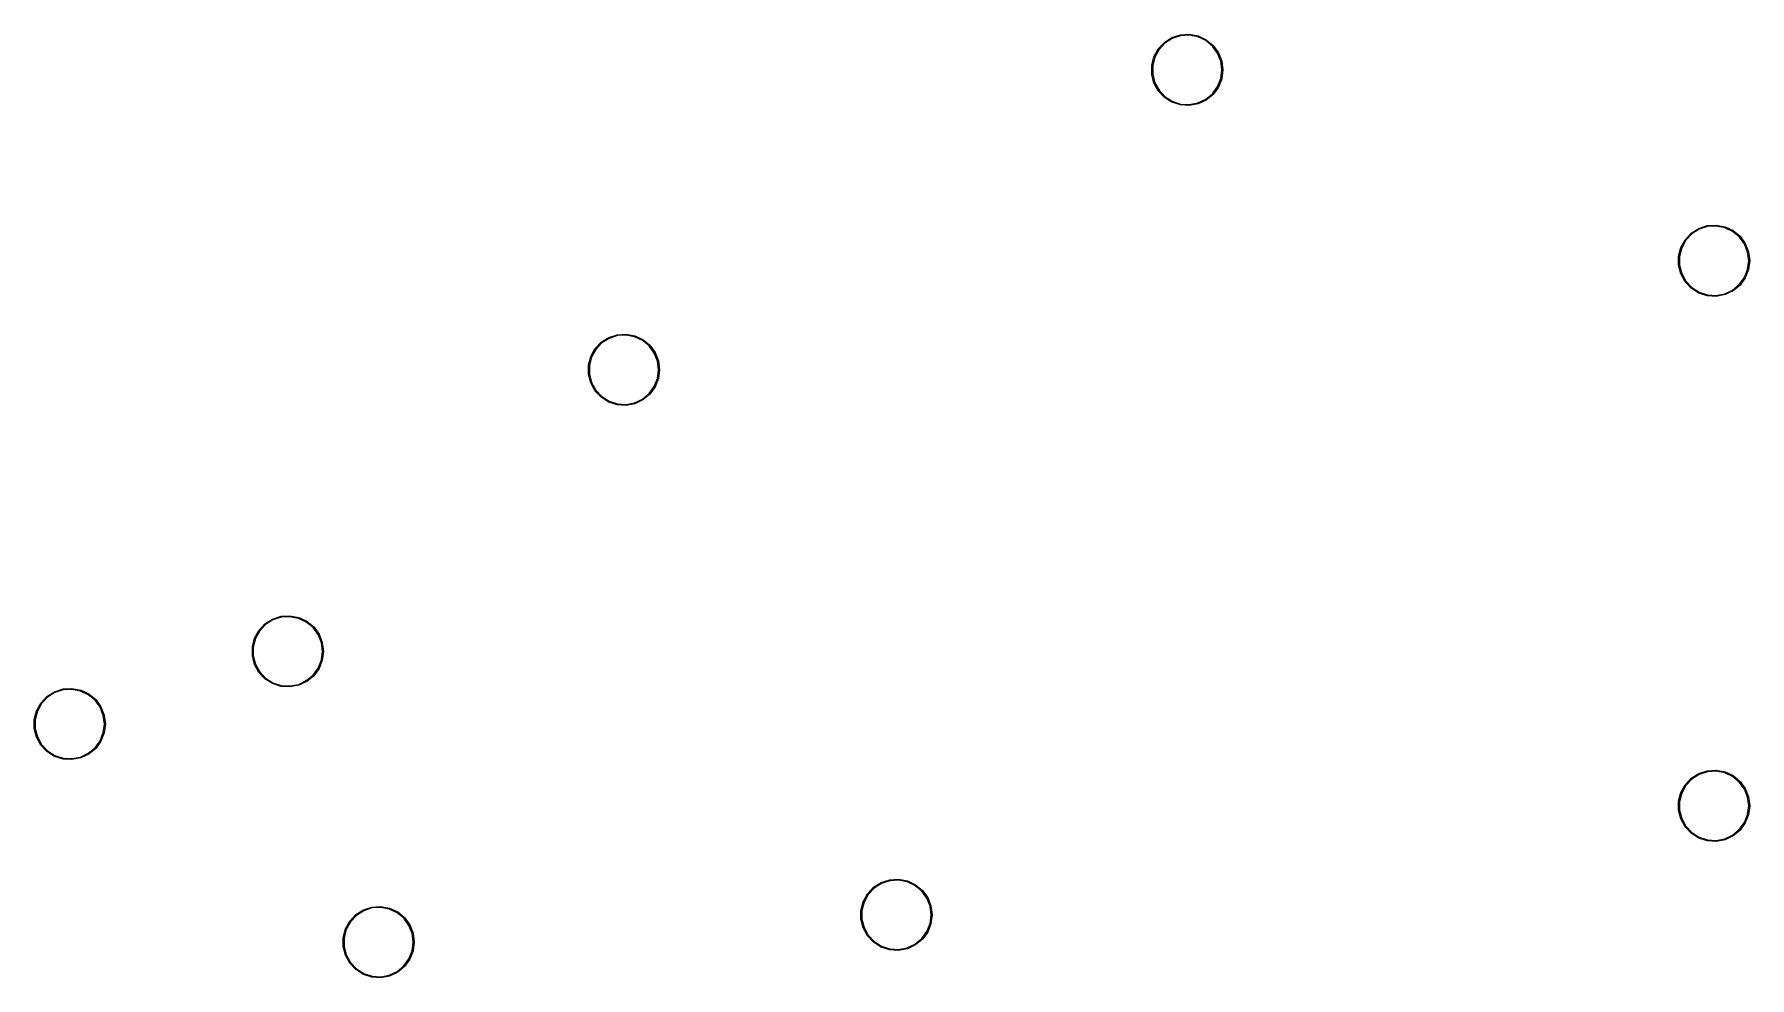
# Model space of a CAD drawing. Extents: x 83 to 203, y -128 to -62.
import ezdxf

# ---------------------------------------------------------------- set-up
doc = ezdxf.new("R2010")
doc.units = 0
doc.header["$MEASUREMENT"] = 0
doc.layers.add('BLACK', color=7, linetype='CONTINUOUS')

msp = doc.modelspace()

# ---------------------------------------------------------------- linework, layer by layer
at = {"layer": 'BLACK', "linetype": 'CONTINUOUS'}
for p, q in [((162.133, -62.5125), (162.727, -62.3192)), ((162.727, -62.3192), (163.352, -62.2799)), ((163.347, -62.3498), (162.741, -62.388)), ((163.944, -62.4637), (163.347, -62.3498)), ((163.352, -62.2799), (163.966, -62.3971)), ((160.875, -63.8515), (161.177, -63.3035)), ((161.233, -63.3446), (160.94, -63.8773)), ((161.177, -63.3035), (161.605, -62.8476)), ((161.649, -62.9015), (161.233, -63.3446)), ((161.605, -62.8476), (162.133, -62.5125)), ((162.162, -62.5758), (161.649, -62.9015)), ((162.741, -62.388), (162.162, -62.5758)), ((164.494, -62.7225), (163.944, -62.4637)), ((163.966, -62.3971), (164.532, -62.6634)), ((164.963, -63.11), (164.494, -62.7225)), ((164.532, -62.6634), (165.014, -63.0621)), ((165.32, -63.6017), (164.963, -63.11)), ((165.014, -63.0621), (165.381, -63.568)), ((160.72, -64.4573), (160.875, -63.8515)), ((160.72, -65.0827), (160.72, -64.4573)), ((160.94, -63.8773), (160.789, -64.4661)), ((160.789, -64.4661), (160.789, -65.0739)), ((165.544, -64.1669), (165.32, -63.6017)), ((165.381, -63.568), (165.612, -64.1495)), ((165.62, -64.77), (165.544, -64.1669)), ((165.612, -64.1495), (165.69, -64.77)), ((160.875, -65.6885), (160.72, -65.0827)), ((160.789, -65.0739), (160.94, -65.6627)), ((161.177, -66.2365), (160.875, -65.6885)), ((160.94, -65.6627), (161.233, -66.1954)), ((164.963, -66.43), (165.32, -65.9383)), ((165.32, -65.9383), (165.544, -65.3731)), ((165.612, -65.3905), (165.381, -65.972)), ((165.544, -65.3731), (165.62, -64.77)), ((165.69, -64.77), (165.612, -65.3905)), ((161.605, -66.6924), (161.177, -66.2365)), ((161.233, -66.1954), (161.649, -66.6385)), ((162.133, -67.0275), (161.605, -66.6924)), ((161.649, -66.6385), (162.162, -66.9642)), ((162.727, -67.2208), (162.133, -67.0275)), ((162.162, -66.9642), (162.741, -67.152)), ((163.347, -67.1902), (163.944, -67.0763)), ((163.966, -67.1429), (163.352, -67.2601)), ((163.944, -67.0763), (164.494, -66.8175)), ((164.532, -66.8766), (163.966, -67.1429)), ((164.494, -66.8175), (164.963, -66.43)), ((165.014, -66.4779), (164.532, -66.8766)), ((165.381, -65.972), (165.014, -66.4779)), ((163.352, -67.2601), (162.727, -67.2208)), ((162.741, -67.152), (163.347, -67.1902)), ((197.705, -77.1865), (198.007, -76.6385)), ((198.063, -76.6796), (197.77, -77.2123)), ((198.007, -76.6385), (198.435, -76.1826)), ((198.479, -76.2365), (198.063, -76.6796)), ((198.435, -76.1826), (198.963, -75.8475)), ((198.992, -75.9108), (198.479, -76.2365)), ((198.963, -75.8475), (199.557, -75.6542)), ((199.571, -75.723), (198.992, -75.9108)), ((199.557, -75.6542), (200.182, -75.6149)), ((200.177, -75.6848), (199.571, -75.723)), ((200.774, -75.7987), (200.177, -75.6848)), ((200.182, -75.6149), (200.796, -75.7321)), ((201.324, -76.0575), (200.774, -75.7987)), ((200.796, -75.7321), (201.362, -75.9984)), ((201.793, -76.445), (201.324, -76.0575)), ((201.362, -75.9984), (201.844, -76.3971)), ((202.15, -76.9367), (201.793, -76.445)), ((201.844, -76.3971), (202.211, -76.903)), ((197.55, -77.7923), (197.705, -77.1865)), ((197.55, -78.4177), (197.55, -77.7923)), ((197.77, -77.2123), (197.619, -77.8011)), ((197.619, -77.8011), (197.619, -78.4089)), ((202.374, -77.5019), (202.15, -76.9367)), ((202.211, -76.903), (202.442, -77.4845)), ((202.45, -78.105), (202.374, -77.5019)), ((202.442, -77.4845), (202.52, -78.105)), ((197.705, -79.0235), (197.55, -78.4177)), ((197.619, -78.4089), (197.77, -78.9977)), ((198.007, -79.5715), (197.705, -79.0235)), ((197.77, -78.9977), (198.063, -79.5304)), ((202.15, -79.2733), (202.374, -78.7081)), ((202.442, -78.7255), (202.211, -79.307)), ((202.374, -78.7081), (202.45, -78.105)), ((202.52, -78.105), (202.442, -78.7255)), ((198.435, -80.0274), (198.007, -79.5715)), ((198.063, -79.5304), (198.479, -79.9735)), ((198.963, -80.3625), (198.435, -80.0274)), ((198.479, -79.9735), (198.992, -80.2992)), ((198.992, -80.2992), (199.571, -80.487)), ((200.774, -80.4113), (201.324, -80.1525)), ((201.362, -80.2116), (200.796, -80.4779)), ((201.324, -80.1525), (201.793, -79.765)), ((201.844, -79.8129), (201.362, -80.2116)), ((201.793, -79.765), (202.15, -79.2733)), ((202.211, -79.307), (201.844, -79.8129)), ((199.557, -80.5558), (198.963, -80.3625)), ((200.182, -80.5951), (199.557, -80.5558)), ((199.571, -80.487), (200.177, -80.5252)), ((200.177, -80.5252), (200.774, -80.4113)), ((200.796, -80.4779), (200.182, -80.5951)), ((121.807, -84.2585), (122.235, -83.8026)), ((122.279, -83.8565), (121.863, -84.2996)), ((122.235, -83.8026), (122.763, -83.4675)), ((122.792, -83.5308), (122.279, -83.8565)), ((122.763, -83.4675), (123.357, -83.2742)), ((123.371, -83.343), (122.792, -83.5308)), ((123.357, -83.2742), (123.982, -83.2349)), ((123.977, -83.3048), (123.371, -83.343)), ((124.574, -83.4187), (123.977, -83.3048)), ((123.982, -83.2349), (124.596, -83.3521)), ((125.124, -83.6775), (124.574, -83.4187)), ((124.596, -83.3521), (125.162, -83.6184)), ((125.593, -84.065), (125.124, -83.6775)), ((125.162, -83.6184), (125.644, -84.0171)), ((121.35, -85.4123), (121.505, -84.8065)), ((121.57, -84.8323), (121.419, -85.4211)), ((121.505, -84.8065), (121.807, -84.2585)), ((121.863, -84.2996), (121.57, -84.8323)), ((125.95, -84.5567), (125.593, -84.065)), ((125.644, -84.0171), (126.011, -84.523)), ((126.174, -85.1219), (125.95, -84.5567)), ((126.011, -84.523), (126.242, -85.1045)), ((126.25, -85.725), (126.174, -85.1219)), ((126.242, -85.1045), (126.32, -85.725)), ((121.35, -86.0377), (121.35, -85.4123)), ((121.505, -86.6435), (121.35, -86.0377)), ((121.419, -85.4211), (121.419, -86.0289)), ((121.419, -86.0289), (121.57, -86.6177)), ((125.95, -86.8933), (126.174, -86.3281)), ((126.174, -86.3281), (126.25, -85.725)), ((126.32, -85.725), (126.242, -86.3455)), ((121.807, -87.1915), (121.505, -86.6435)), ((121.57, -86.6177), (121.863, -87.1504)), ((122.235, -87.6474), (121.807, -87.1915)), ((121.863, -87.1504), (122.279, -87.5935)), ((125.124, -87.7725), (125.593, -87.385)), ((125.644, -87.4329), (125.162, -87.8316)), ((125.593, -87.385), (125.95, -86.8933)), ((126.011, -86.927), (125.644, -87.4329)), ((126.242, -86.3455), (126.011, -86.927)), ((122.763, -87.9825), (122.235, -87.6474)), ((122.279, -87.5935), (122.792, -87.9192)), ((123.357, -88.1758), (122.763, -87.9825)), ((122.792, -87.9192), (123.371, -88.107)), ((123.982, -88.2151), (123.357, -88.1758)), ((123.371, -88.107), (123.977, -88.1452)), ((123.977, -88.1452), (124.574, -88.0313)), ((124.596, -88.0979), (123.982, -88.2151)), ((124.574, -88.0313), (125.124, -87.7725)), ((125.162, -87.8316), (124.596, -88.0979)), ((99.2677, -103.152), (99.8625, -102.959)), ((99.8756, -103.028), (99.2975, -103.216)), ((99.8625, -102.959), (100.487, -102.92)), ((100.482, -102.99), (99.8756, -103.028)), ((101.079, -103.104), (100.482, -102.99)), ((100.487, -102.92), (101.101, -103.037)), ((101.629, -103.363), (101.079, -103.104)), ((101.101, -103.037), (101.667, -103.303)), ((98.0102, -104.492), (98.3115, -103.943)), ((98.3681, -103.985), (98.0753, -104.517)), ((98.3115, -103.943), (98.7396, -103.488)), ((98.7842, -103.542), (98.3681, -103.985)), ((98.7396, -103.488), (99.2677, -103.152)), ((99.2975, -103.216), (98.7842, -103.542)), ((102.098, -103.75), (101.629, -103.363)), ((101.667, -103.303), (102.149, -103.702)), ((102.455, -104.242), (102.098, -103.75)), ((102.149, -103.702), (102.516, -104.208)), ((102.679, -104.807), (102.455, -104.242)), ((102.516, -104.208), (102.747, -104.79)), ((97.8547, -105.097), (98.0102, -104.492)), ((97.8547, -105.723), (97.8547, -105.097)), ((98.0753, -104.517), (97.9241, -105.106)), ((97.9241, -105.106), (97.9241, -105.714)), ((102.755, -105.41), (102.679, -104.807)), ((102.679, -106.013), (102.755, -105.41)), ((102.747, -104.79), (102.825, -105.41)), ((102.825, -105.41), (102.747, -106.03)), ((98.0102, -106.328), (97.8547, -105.723)), ((97.9241, -105.714), (98.0753, -106.303)), ((98.3115, -106.877), (98.0102, -106.328)), ((98.0753, -106.303), (98.3681, -106.835)), ((102.098, -107.07), (102.455, -106.578)), ((102.516, -106.612), (102.149, -107.118)), ((102.455, -106.578), (102.679, -106.013)), ((102.747, -106.03), (102.516, -106.612)), ((98.7396, -107.332), (98.3115, -106.877)), ((98.3681, -106.835), (98.7842, -107.278)), ((99.2677, -107.668), (98.7396, -107.332)), ((98.7842, -107.278), (99.2975, -107.604)), ((99.8625, -107.861), (99.2677, -107.668)), ((99.2975, -107.604), (99.8756, -107.792)), ((100.487, -107.9), (99.8625, -107.861)), ((99.8756, -107.792), (100.482, -107.83)), ((100.482, -107.83), (101.079, -107.716)), ((101.101, -107.783), (100.487, -107.9)), ((101.079, -107.716), (101.629, -107.457)), ((101.667, -107.517), (101.101, -107.783)), ((101.629, -107.457), (102.098, -107.07)), ((102.149, -107.118), (101.667, -107.517)), ((82.7702, -109.572), (83.0715, -109.023)), ((83.1281, -109.065), (82.8353, -109.597)), ((83.0715, -109.023), (83.4996, -108.568)), ((83.5442, -108.622), (83.1281, -109.065)), ((83.4996, -108.568), (84.0277, -108.232)), ((84.0575, -108.296), (83.5442, -108.622)), ((84.0277, -108.232), (84.6225, -108.039)), ((84.6356, -108.108), (84.0575, -108.296)), ((84.6225, -108.039), (85.2467, -108)), ((85.2423, -108.07), (84.6356, -108.108)), ((85.8394, -108.184), (85.2423, -108.07)), ((85.2467, -108), (85.861, -108.117)), ((86.3894, -108.443), (85.8394, -108.184)), ((85.861, -108.117), (86.4269, -108.383)), ((86.8577, -108.83), (86.3894, -108.443)), ((86.4269, -108.383), (86.9088, -108.782)), ((87.215, -109.322), (86.8577, -108.83)), ((86.9088, -108.782), (87.2764, -109.288)), ((82.6147, -110.177), (82.7702, -109.572)), ((82.6147, -110.803), (82.6147, -110.177)), ((82.8353, -109.597), (82.6841, -110.186)), ((82.6841, -110.186), (82.6841, -110.794)), ((87.4388, -109.887), (87.215, -109.322)), ((87.2764, -109.288), (87.5066, -109.87)), ((87.515, -110.49), (87.4388, -109.887)), ((87.5066, -109.87), (87.585, -110.49)), ((82.7702, -111.408), (82.6147, -110.803)), ((82.6841, -110.794), (82.8353, -111.383)), ((83.0715, -111.957), (82.7702, -111.408)), ((82.8353, -111.383), (83.1281, -111.915)), ((87.215, -111.658), (87.4388, -111.093)), ((87.5066, -111.11), (87.2764, -111.692)), ((87.4388, -111.093), (87.515, -110.49)), ((87.585, -110.49), (87.5066, -111.11)), ((83.4996, -112.412), (83.0715, -111.957)), ((83.1281, -111.915), (83.5442, -112.358)), ((84.0277, -112.748), (83.4996, -112.412)), ((83.5442, -112.358), (84.0575, -112.684)), ((84.0575, -112.684), (84.6356, -112.872)), ((85.8394, -112.796), (86.3894, -112.537)), ((86.4269, -112.597), (85.861, -112.863)), ((86.3894, -112.537), (86.8577, -112.15)), ((86.9088, -112.198), (86.4269, -112.597)), ((86.8577, -112.15), (87.215, -111.658)), ((87.2764, -111.692), (86.9088, -112.198)), ((84.6225, -112.941), (84.0277, -112.748)), ((85.2467, -112.98), (84.6225, -112.941)), ((84.6356, -112.872), (85.2423, -112.91)), ((85.2423, -112.91), (85.8394, -112.796)), ((85.861, -112.863), (85.2467, -112.98)), ((198.963, -113.947), (199.557, -113.754)), ((199.571, -113.823), (198.992, -114.011)), ((199.557, -113.754), (200.182, -113.715)), ((200.177, -113.785), (199.571, -113.823)), ((200.774, -113.899), (200.177, -113.785)), ((200.182, -113.715), (200.796, -113.832)), ((201.324, -114.158), (200.774, -113.899)), ((200.796, -113.832), (201.362, -114.098)), ((197.705, -115.287), (198.007, -114.738)), ((198.063, -114.78), (197.77, -115.312)), ((198.007, -114.738), (198.435, -114.283)), ((198.479, -114.337), (198.063, -114.78)), ((198.435, -114.283), (198.963, -113.947)), ((198.992, -114.011), (198.479, -114.337)), ((201.793, -114.545), (201.324, -114.158)), ((201.362, -114.098), (201.844, -114.497)), ((202.15, -115.037), (201.793, -114.545)), ((201.844, -114.497), (202.211, -115.003)), ((202.374, -115.602), (202.15, -115.037)), ((202.211, -115.003), (202.442, -115.585)), ((197.55, -115.892), (197.705, -115.287)), ((197.55, -116.518), (197.55, -115.892)), ((197.77, -115.312), (197.619, -115.901)), ((197.619, -115.901), (197.619, -116.509)), ((202.45, -116.205), (202.374, -115.602)), ((202.374, -116.808), (202.45, -116.205)), ((202.442, -115.585), (202.52, -116.205)), ((202.52, -116.205), (202.442, -116.825)), ((197.705, -117.123), (197.55, -116.518)), ((197.619, -116.509), (197.77, -117.098)), ((198.007, -117.672), (197.705, -117.123)), ((197.77, -117.098), (198.063, -117.63)), ((201.793, -117.865), (202.15, -117.373)), ((202.211, -117.407), (201.844, -117.913)), ((202.15, -117.373), (202.374, -116.808)), ((202.442, -116.825), (202.211, -117.407)), ((198.435, -118.127), (198.007, -117.672)), ((198.063, -117.63), (198.479, -118.073)), ((198.963, -118.463), (198.435, -118.127)), ((198.479, -118.073), (198.992, -118.399)), ((199.557, -118.656), (198.963, -118.463)), ((198.992, -118.399), (199.571, -118.587)), ((200.182, -118.695), (199.557, -118.656)), ((199.571, -118.587), (200.177, -118.625)), ((200.177, -118.625), (200.774, -118.511)), ((200.796, -118.578), (200.182, -118.695)), ((200.774, -118.511), (201.324, -118.252)), ((201.362, -118.312), (200.796, -118.578)), ((201.324, -118.252), (201.793, -117.865)), ((201.844, -117.913), (201.362, -118.312)), ((140.857, -122.358), (141.285, -121.903)), ((141.329, -121.957), (140.913, -122.4)), ((141.285, -121.903), (141.813, -121.567)), ((141.842, -121.631), (141.329, -121.957)), ((141.813, -121.567), (142.407, -121.374)), ((142.421, -121.443), (141.842, -121.631)), ((142.407, -121.374), (143.032, -121.335)), ((143.027, -121.405), (142.421, -121.443)), ((143.624, -121.519), (143.027, -121.405)), ((143.032, -121.335), (143.646, -121.452)), ((144.174, -121.778), (143.624, -121.519)), ((143.646, -121.452), (144.212, -121.718)), ((144.643, -122.165), (144.174, -121.778)), ((144.212, -121.718), (144.694, -122.117)), ((145, -122.657), (144.643, -122.165)), ((144.694, -122.117), (145.061, -122.623)), ((105.09, -123.808), (105.618, -123.472)), ((105.618, -123.472), (106.212, -123.279)), ((106.226, -123.348), (105.647, -123.536)), ((106.212, -123.279), (106.837, -123.24)), ((106.832, -123.31), (106.226, -123.348)), ((107.429, -123.424), (106.832, -123.31)), ((106.837, -123.24), (107.451, -123.357)), ((107.979, -123.683), (107.429, -123.424)), ((107.451, -123.357), (108.017, -123.623)), ((140.4, -123.512), (140.555, -122.907)), ((140.62, -122.932), (140.469, -123.521)), ((140.555, -122.907), (140.857, -122.358)), ((140.913, -122.4), (140.62, -122.932)), ((145.224, -123.222), (145, -122.657)), ((145.061, -122.623), (145.292, -123.205)), ((145.3, -123.825), (145.224, -123.222)), ((145.292, -123.205), (145.37, -123.825)), ((104.36, -124.812), (104.662, -124.263)), ((104.718, -124.305), (104.425, -124.837)), ((104.662, -124.263), (105.09, -123.808)), ((105.134, -123.862), (104.718, -124.305)), ((105.647, -123.536), (105.134, -123.862)), ((108.448, -124.07), (107.979, -123.683)), ((108.017, -123.623), (108.499, -124.022)), ((108.805, -124.562), (108.448, -124.07)), ((108.499, -124.022), (108.866, -124.528)), ((109.029, -125.127), (108.805, -124.562)), ((108.866, -124.528), (109.097, -125.11)), ((140.4, -124.138), (140.4, -123.512)), ((140.555, -124.743), (140.4, -124.138)), ((140.469, -123.521), (140.469, -124.129)), ((140.469, -124.129), (140.62, -124.718)), ((145, -124.993), (145.224, -124.428)), ((145.292, -124.445), (145.061, -125.027)), ((145.224, -124.428), (145.3, -123.825)), ((145.37, -123.825), (145.292, -124.445)), ((104.205, -125.417), (104.36, -124.812)), ((104.205, -126.043), (104.205, -125.417)), ((104.425, -124.837), (104.274, -125.426)), ((104.274, -125.426), (104.274, -126.034)), ((109.105, -125.73), (109.029, -125.127)), ((109.029, -126.333), (109.105, -125.73)), ((109.097, -125.11), (109.175, -125.73)), ((109.175, -125.73), (109.097, -126.35)), ((140.857, -125.292), (140.555, -124.743)), ((140.62, -124.718), (140.913, -125.25)), ((141.285, -125.747), (140.857, -125.292)), ((140.913, -125.25), (141.329, -125.693)), ((141.813, -126.083), (141.285, -125.747)), ((141.329, -125.693), (141.842, -126.019)), ((143.624, -126.131), (144.174, -125.872)), ((144.174, -125.872), (144.643, -125.485)), ((144.694, -125.533), (144.212, -125.932)), ((144.643, -125.485), (145, -124.993)), ((145.061, -125.027), (144.694, -125.533)), ((104.36, -126.648), (104.205, -126.043)), ((104.274, -126.034), (104.425, -126.623)), ((104.662, -127.197), (104.36, -126.648)), ((104.425, -126.623), (104.718, -127.155)), ((108.448, -127.39), (108.805, -126.898)), ((108.866, -126.932), (108.499, -127.438)), ((108.805, -126.898), (109.029, -126.333)), ((109.097, -126.35), (108.866, -126.932)), ((142.407, -126.276), (141.813, -126.083)), ((141.842, -126.019), (142.421, -126.207)), ((143.032, -126.315), (142.407, -126.276)), ((142.421, -126.207), (143.027, -126.245)), ((143.027, -126.245), (143.624, -126.131)), ((143.646, -126.198), (143.032, -126.315)), ((144.212, -125.932), (143.646, -126.198)), ((105.09, -127.652), (104.662, -127.197)), ((104.718, -127.155), (105.134, -127.598)), ((105.618, -127.988), (105.09, -127.652)), ((105.134, -127.598), (105.647, -127.924)), ((106.212, -128.181), (105.618, -127.988)), ((105.647, -127.924), (106.226, -128.112)), ((106.837, -128.22), (106.212, -128.181)), ((106.226, -128.112), (106.832, -128.15)), ((106.832, -128.15), (107.429, -128.036)), ((107.451, -128.103), (106.837, -128.22)), ((107.429, -128.036), (107.979, -127.777)), ((108.017, -127.837), (107.451, -128.103)), ((107.979, -127.777), (108.448, -127.39)), ((108.499, -127.438), (108.017, -127.837))]:
    msp.add_line(p, q, dxfattribs=at)

doc.saveas('drawing.dxf')
